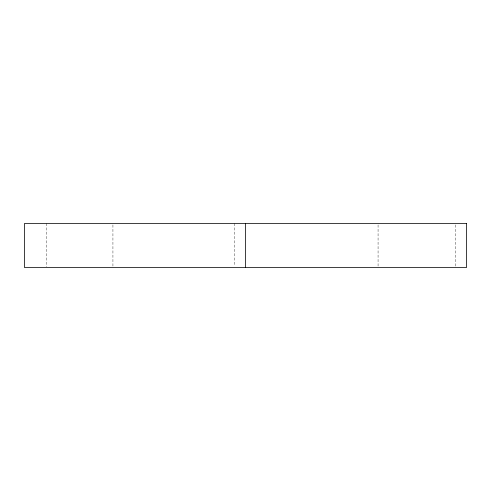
<?xml version="1.0" encoding="UTF-8"?>
<svg xmlns="http://www.w3.org/2000/svg" width="491" height="491" viewBox="0 0 491 491"><rect width="100%" height="100%" fill="white"/><g stroke="black" fill="none" stroke-linecap="round" stroke-linejoin="round"><path stroke-width="0.37" stroke-dasharray="2.46 1.84" d="M455.403 224.927L455.403 266.834M378.07 224.927L378.07 266.073M234.453 223.405L234.453 266.073M112.93 224.927L112.93 266.073M46.645 223.405L46.645 266.834"/><path stroke-width="0.74" d="M245.5 223.405L245.5 267.595M466.45 223.405L24.55 223.405L24.55 267.595L466.45 267.595L466.45 223.405"/></g></svg>
